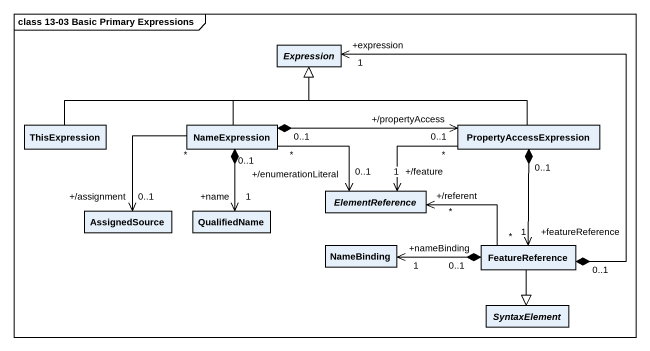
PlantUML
@startuml
mainframe class 13-03 Basic Primary Expressions
hide circle
hide empty members
abstract class Expression
class ThisExpression
class NameExpression
class PropertyAccessExpression
class AssignedSource
class QualifiedName
abstract class ElementReference
class NameBinding
class FeatureReference
abstract class SyntaxElement
ThisExpression -right-|> Expression
NameExpression -up-|> Expression
NameExpression "0..1" *-right-> "+/propertyAccess\n0..1" PropertyAccessExpression
NameExpression "*" --> "+/assignment\n0..1" AssignedSource
NameExpression "0..1" *--> "+name\n1" QualifiedName
NameExpression "*" -right-> "+/enumerationLiteral\n0..1" ElementReference
PropertyAccessExpression -left-|> Expression
PropertyAccessExpression "*" -left-> "+/feature\n1" ElementReference
PropertyAccessExpression "0..1" *--> "+featureReference\n1" FeatureReference
FeatureReference "0..1" *-up-> "+expression\n1" Expression
FeatureReference "*" -left-> "+/referent\n*" ElementReference
FeatureReference "0..1" *-left-> "1\n+nameBinding" NameBinding
FeatureReference --|> SyntaxElement
@enduml
